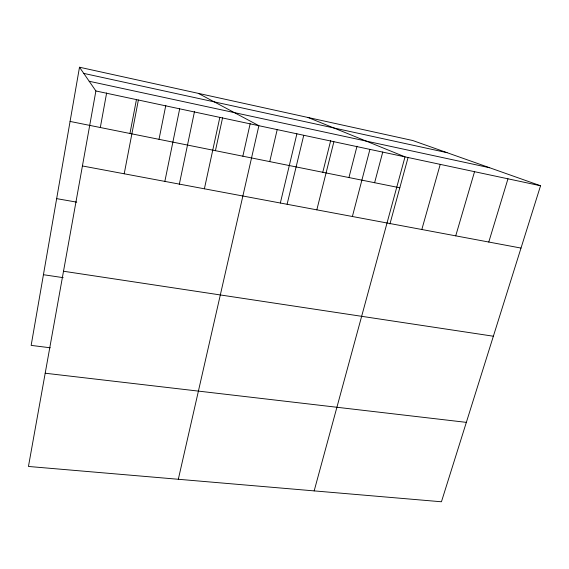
<?xml version="1.0" encoding="UTF-8"?>
<svg xmlns="http://www.w3.org/2000/svg" width="569" height="569" viewBox="0 0 569 569"><rect width="100%" height="100%" fill="white"/><g stroke="black" fill="none" stroke-linecap="round" stroke-linejoin="round"><path stroke-width="0.85" d="M79.496 67.227L95.891 90.962L28.45 466.459L441.444 501.773L540.55 185.757L412.71 140.515L79.496 67.227L31.153 345.39L50.278 347.787M100.315 127.513L106.631 92.96M129.952 133.48L136.432 99.646M124.206 173.787L138.381 100.016M159.014 139.327L165.814 105.329M164.854 181.39L179.676 108.821M179.292 184.413L194.513 111.453M204.392 188.794L219.833 117.385M215.438 150.685L222.586 117.762M242.849 156.198L250.175 123.644M178.317 479.276L258.888 125.706L198.289 93.359M269.734 161.61L277.174 129.725M280.339 203.012L296.897 133.815M287.11 204.221L303.725 135.386M322.779 172.286L330.696 140.564M316.826 209.847L333.896 141.702M348.946 177.549L357.019 146.183M352.382 216.505L369.921 149.377M374.615 182.713L382.766 151.987M314.166 490.891L405.014 156.859L308.042 117.491M389.929 223.98L408.101 157.393M421.821 229.506L440.235 164.37M455.726 235.851L474.546 171.682M488.778 242.038L507.968 178.808M45.193 373.228L466.345 422.362M43.436 274.713L63.18 277.658M63.508 271.242L493.359 336.222M56.658 198.638L76.758 202.151M82.42 165.963L521.005 248.07M70.072 121.432L399.808 187.784M95.891 90.962L540.55 185.757M89.191 81.267L489.681 167.755M83.757 73.401L447.035 152.663"/></g></svg>
